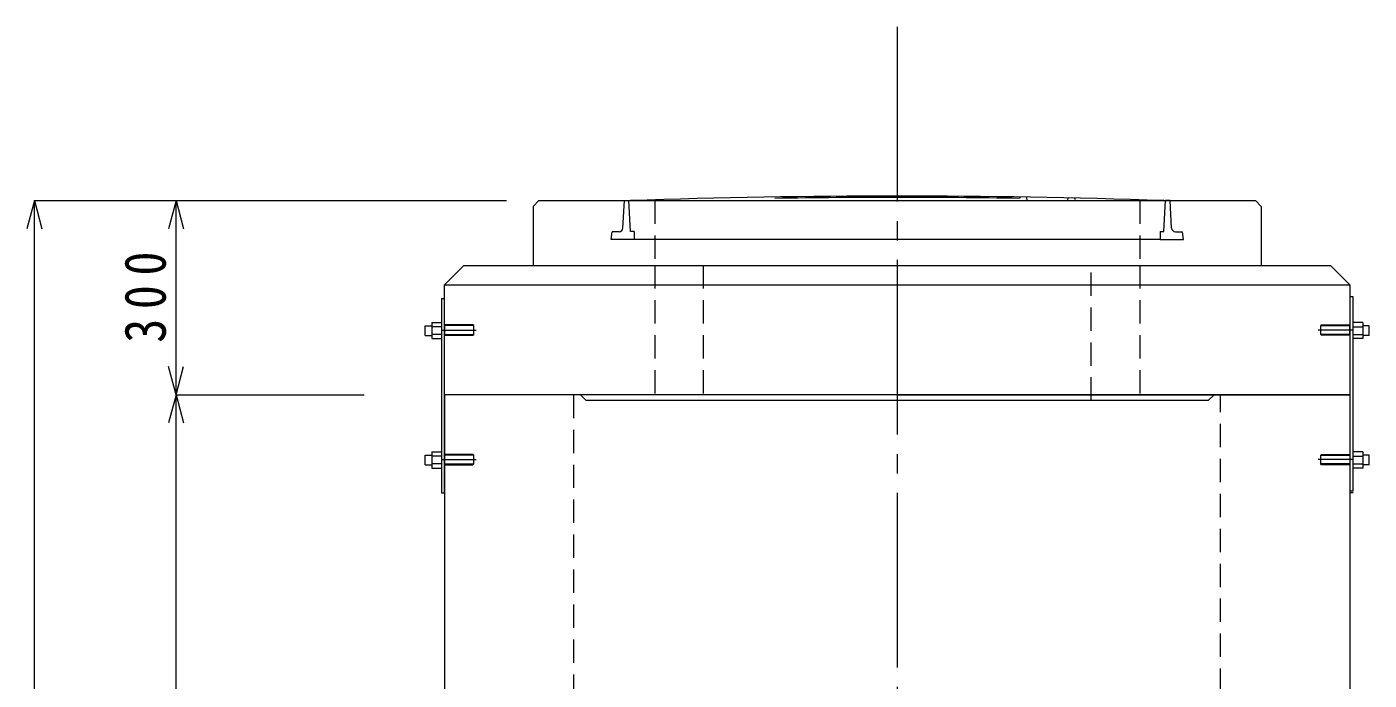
# Model space of a CAD drawing. Units: millimetres at full size, sheet at 1:30; details may follow other scales. Extents: x -5968 to 5968, y -4228 to 4228.
# Drawn here: x -1217 to 859, y -1211 to -201 of the extents above; entities that cross this region are included whole.
import ezdxf

# ---------------------------------------------------------------- set-up
doc = ezdxf.new("R2010")
doc.units = ezdxf.units.MM
doc.header["$LTSCALE"] = 30
doc.linetypes.add('CHAIN2', pattern=[12, 9, -1, 1, -1])
doc.linetypes.add('DASHED1', pattern=[1.8, 1.2, -0.6])
for name, color, linetype, lineweight in [('0-1_製品図', 7, 'Continuous', 9), ('0-2', 7, 'CHAIN2', 9), ('0-6_寸法', 4, 'Continuous', 9), ('0-B', 4, 'Continuous', 9), ('0-C', 3, 'Continuous', 9)]:
    doc.layers.add(name, color=color, linetype=linetype, lineweight=lineweight)
doc.styles.add('ＭＳ ゴシック', font='')
doc.styles.get('ＭＳ ゴシック').set_extended_font_data('MS Gothic')

msp = doc.modelspace()

# ---------------------------------------------------------------- linework, layer by layer
at = {"layer": '0-1_製品図', "color": 4}
for p, q in [((-1205.43, -469.77), (-475.23, -469.77)), ((-526.07, -662.87), (-571.07, -662.87)), ((-526.07, -662.87), (-527.17, -661.77)), ((-526.07, -676.67), (-526.07, -662.87)), ((783.93, -662.87), (785.03, -661.77)), ((783.93, -662.87), (828.93, -662.87)), ((783.93, -676.67), (783.93, -662.87)), ((-571.07, -676.67), (-526.07, -676.67)), ((-527.17, -677.77), (-526.07, -676.67)), ((828.93, -676.67), (783.93, -676.67)), ((785.03, -677.77), (783.93, -676.67)), ((-526.07, -862.87), (-571.07, -862.87)), ((-526.07, -862.87), (-527.17, -861.77)), ((-526.07, -876.67), (-526.07, -862.87)), ((783.93, -862.87), (785.03, -861.77)), ((783.93, -862.87), (828.93, -862.87)), ((783.93, -876.67), (783.93, -862.87)), ((-571.07, -876.67), (-526.07, -876.67)), ((-527.17, -877.77), (-526.07, -876.67)), ((828.93, -876.67), (783.93, -876.67)), ((785.03, -877.77), (783.93, -876.67))]:
    msp.add_line(p, q, dxfattribs=at)
at = {"layer": '0-1_製品図', "color": 3}
for p, q in [((-571.07, -599.77), (-541.07, -569.77)), ((-541.07, -569.77), (798.93, -569.77)), ((798.93, -569.77), (828.93, -599.77)), ((-571.07, -599.77), (828.93, -599.77)), ((128.93, -769.77), (-571.07, -769.77)), ((618.93, -769.77), (-361.07, -769.77)), ((128.93, -769.77), (628.93, -769.77)), ((628.93, -769.77), (828.93, -769.77)), ((828.93, -769.77), (828.93, -1669.77))]:
    msp.add_line(p, q, dxfattribs=at)
at = {"layer": '0-1_製品図', "linetype": 'DASHED1'}
for p, q in [((-246.07, -569.77), (-246.07, -778.77)), ((-171.07, -569.77), (-171.07, -778.77)), ((428.93, -778.77), (428.93, -569.77)), ((503.93, -569.77), (503.93, -778.77)), ((-571.07, -677.77), (-571.07, -661.77)), ((-571.07, -677.77), (-571.07, -661.77)), ((828.93, -677.77), (828.93, -661.77)), ((-371.07, -1669.77), (-371.07, -769.77)), ((628.93, -1660.77), (628.93, -769.77)), ((828.93, -861.77), (828.93, -877.77))]:
    msp.add_line(p, q, dxfattribs=at)
at = {"layer": '0-1_製品図'}
for p, q in [((-576.05, -621.06), (-571.07, -621.06)), ((-576.05, -621.06), (-576.05, -921.17)), ((-571.07, -921.17), (-571.07, -621.06)), ((828.93, -618.37), (828.93, -918.47)), ((833.9, -618.37), (828.93, -618.37)), ((833.9, -918.47), (833.9, -618.37)), ((-600.92, -678.06), (-600.92, -663.14)), ((-600.92, -663.14), (-590.97, -663.14)), ((-590.97, -658.16), (-590.97, -683.03)), ((-590.97, -658.16), (-576.05, -658.16)), ((848.82, -658.16), (833.9, -658.16)), ((848.82, -658.16), (848.82, -683.03)), ((858.77, -663.14), (848.82, -663.14)), ((858.77, -678.06), (858.77, -663.14)), ((-600.92, -678.06), (-590.97, -678.06)), ((-576.05, -664.79), (-590.97, -664.79)), ((-576.05, -676.4), (-590.97, -676.4)), ((-590.97, -683.03), (-576.05, -683.03)), ((833.9, -664.79), (848.82, -664.79)), ((833.9, -676.4), (848.82, -676.4)), ((848.82, -683.03), (833.9, -683.03)), ((858.77, -678.06), (848.82, -678.06)), ((-600.92, -878.06), (-600.92, -863.14)), ((-600.92, -863.14), (-590.97, -863.14)), ((-590.97, -858.16), (-590.97, -883.03)), ((-590.97, -858.16), (-576.05, -858.16)), ((-576.05, -864.79), (-590.97, -864.79)), ((848.82, -858.16), (833.9, -858.16)), ((833.9, -864.79), (848.82, -864.79)), ((848.82, -858.16), (848.82, -883.03)), ((858.77, -863.14), (848.82, -863.14)), ((858.77, -878.06), (858.77, -863.14)), ((-600.92, -878.06), (-590.97, -878.06)), ((-576.05, -876.4), (-590.97, -876.4)), ((-590.97, -883.03), (-576.05, -883.03)), ((833.9, -876.4), (848.82, -876.4)), ((848.82, -883.03), (833.9, -883.03)), ((858.77, -878.06), (848.82, -878.06)), ((-576.05, -921.17), (-571.07, -921.17)), ((833.9, -918.47), (828.93, -918.47)), ((833.9, -921.17), (828.93, -921.17))]:
    msp.add_line(p, q, dxfattribs=at)
at = {"layer": '0-1_製品図', "color": 4, "linetype": 'CHAIN2'}
for p, q in [((-575.02, -669.77), (-522.13, -669.77)), ((832.87, -669.77), (779.98, -669.77)), ((-575.02, -869.77), (-522.13, -869.77)), ((832.87, -869.77), (779.98, -869.77))]:
    msp.add_line(p, q, dxfattribs=at)
at = {"layer": '0-1_製品図', "color": 3}
for points in [[(828.93, -599.77), (828.93, -769.77), (618.93, -769.77), (609.93, -778.77), (-352.07, -778.77), (-361.07, -769.77), (-571.07, -769.77), (-571.07, -599.77)], [(-571.07, -769.77), (-571.07, -1669.77), (128.93, -1669.77)]]:
    msp.add_lwpolyline(points, dxfattribs=at)
at = {"layer": '0-1_製品図', "color": 4}
for points in [[(-527.17, -661.77), (-571.07, -661.77), (-571.07, -677.77), (-527.17, -677.77)], [(785.03, -661.77), (828.93, -661.77), (828.93, -677.77), (785.03, -677.77)], [(-527.17, -861.77), (-571.07, -861.77), (-571.07, -877.77), (-527.17, -877.77)], [(785.03, -861.77), (828.93, -861.77), (828.93, -877.77), (785.03, -877.77)]]:
    msp.add_lwpolyline(points, dxfattribs=at)
at = {"layer": '0-2'}
msp.add_line((128.93, -201.27), (128.93, -2424.88), dxfattribs=at)
at = {"layer": '0-6_寸法'}
for p, q in [((-1205.43, -469.77), (-1217.07, -513.24)), ((-1205.43, -2169.77), (-1205.43, -469.77)), ((-1205.43, -469.77), (-1193.78, -513.24)), ((-1205.43, -469.77), (-986.25, -469.77)), ((-986.25, -469.77), (-997.9, -513.24)), ((-986.25, -769.77), (-986.25, -469.77)), ((-986.25, -469.77), (-974.6, -513.24)), ((-986.25, -469.77), (-695.43, -469.77)), ((-986.25, -769.77), (-997.9, -726.3)), ((-986.25, -769.77), (-974.6, -726.3)), ((-986.25, -769.77), (-997.9, -813.24)), ((-986.25, -2169.77), (-986.25, -769.77)), ((-986.25, -769.77), (-974.6, -813.24)), ((-986.25, -769.77), (-695.43, -769.77))]:
    msp.add_line(p, q, dxfattribs=at)
at = {"layer": '0-B', "color": 3}
msp.add_line((-425.07, -469.77), (682.93, -469.77), dxfattribs=at)
at = {"layer": '0-B'}
for p, q in [((-295.28, -512.08), (-293.07, -469.77)), ((-293.07, -469.77), (-286.07, -469.77)), ((550.93, -469.77), (543.93, -469.77)), ((553.13, -512.08), (550.93, -469.77)), ((-313.57, -529.77), (-312.07, -517.77)), ((-301.27, -517.77), (-312.07, -517.77)), ((-277.71, -517.27), (-277.71, -529.77)), ((559.12, -517.77), (569.93, -517.77)), ((571.43, -529.77), (569.93, -517.77)), ((535.57, -529.77), (-313.57, -529.77))]:
    msp.add_line(p, q, dxfattribs=at)
at = {"layer": '0-B', "color": 7}
for p, q in [((319.12, -464.28), (318.09, -466.26)), ((328.93, -464.43), (329.52, -469.77)), ((392.93, -465.65), (392.4, -469.77)), ((403.11, -465.87), (404.07, -467.9))]:
    msp.add_line(p, q, dxfattribs=at)
at = {"layer": '0-B'}
for points in [[(-277.71, -517.27), (-283.38, -517.27), (-286.07, -469.77)], [(535.57, -517.27), (541.24, -517.27), (543.93, -469.77)], [(535.57, -517.27), (535.57, -529.77), (571.43, -529.77)]]:
    msp.add_lwpolyline(points, dxfattribs=at)
at = {"layer": '0-B', "color": 7}
for radius, start, end in [(12200, 88.06238, 91.93762), (12198, 89.11147, 90.88853)]:
    msp.add_arc((128.93, -12662.79), radius, start, end, dxfattribs=at)
at = {"layer": '0-B'}
for centre, start, end in [((-301.27, -511.77), 270, 357.01857), ((559.12, -511.77), 182.98143, 270)]:
    msp.add_arc(centre, 6, start, end, dxfattribs=at)
at = {"layer": '0-C'}
for p, q in [((-434.07, -478.77), (-425.07, -469.77)), ((691.93, -478.77), (682.93, -469.77)), ((-434.07, -478.77), (-434.07, -569.77)), ((691.93, -478.77), (691.93, -569.77)), ((-434.07, -569.77), (691.93, -569.77))]:
    msp.add_line(p, q, dxfattribs=at)
at = {"layer": '0-C', "linetype": 'DASHED1'}
for p, q in [((-246.07, -469.77), (-246.07, -569.77)), ((503.93, -469.77), (503.93, -569.77))]:
    msp.add_line(p, q, dxfattribs=at)

# ---------------------------------------------------------------- texts
at = {"layer": '0-6_寸法', "color": 7, "insert": (-1001.25, -689.37), "char_height": 64.15, "attachment_point": 7, "rotation": 90, "style": 'ＭＳ ゴシック'}
msp.add_mtext('\\T1.4;\\W0.85;300', dxfattribs=at)

doc.saveas('drawing.dxf')
